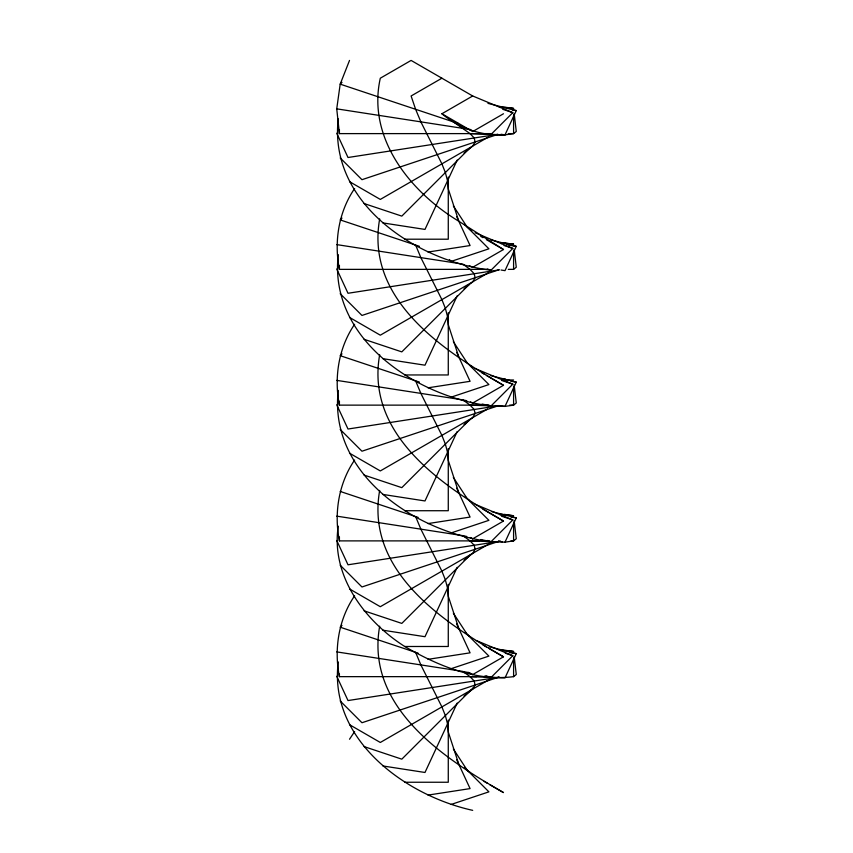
<?xml version="1.0" encoding="UTF-8"?>
<svg xmlns="http://www.w3.org/2000/svg" width="853" height="853" viewBox="0 0 853 853"><rect width="100%" height="100%" fill="white"/><g stroke="black" fill="none" stroke-linecap="round" stroke-linejoin="round"><path stroke-width="1.28" d="M475.121 232.762L512.813 248.426L491.04 270.198C416.573 261.359 328.362 203.067 338.278 118.887M475.121 368.517L512.813 384.191L491.04 405.964C416.573 397.125 328.362 338.833 338.278 254.652M475.121 504.283L512.813 519.946L491.04 541.719C416.573 532.88 328.362 474.599 338.278 390.407M514.188 656.629L516.268 674.52L513.591 676.653C475.249 681.6 437.237 665.383 404.727 646.489C364.839 621.059 330.559 575.711 338.278 526.173M472.69 810.35C404.887 795.359 328.373 739.348 338.278 661.939M379.67 218.901C365.361 299.776 443.283 350.658 503.483 385.289L472.69 403.064L470.408 401.923M379.67 354.667C365.361 435.542 443.283 486.413 503.483 521.044L472.69 538.829L470.408 537.689M379.67 490.432C365.361 571.297 443.283 622.178 503.483 656.81L472.69 674.584L468.137 672.313M379.67 626.187C365.361 707.062 443.283 757.944 503.483 792.576L489.793 784.675M491.157 133.612L339.409 133.612L336.732 108.853L340.187 84.148L349.517 60.424M487.202 269.367L339.409 269.367C333.896 241.783 338.588 211.885 354.624 188.524M483.246 405.132L339.409 405.132C333.896 377.538 338.588 347.651 354.624 324.289M479.29 540.887L339.409 540.887C333.896 513.303 338.588 483.406 354.624 460.044M476.646 676.653L339.409 676.653C333.896 649.069 338.588 619.171 354.624 595.81M457.197 160.044L424.986 229.425L382.922 222.921M488.524 133.601L491.04 134.433L512.813 112.66L472.69 95.984L441.897 113.758C459.596 128.483 481.966 136.192 504.997 134.881L516.268 110.591L487.959 103.373M457.197 295.799L424.986 365.191L382.922 358.686M490.539 239.789L516.268 246.357L504.997 270.646L501.052 270.028M457.197 431.565L424.986 500.956L382.922 494.441M490.539 375.555L516.268 382.123L504.997 406.401L470.046 405.132L462.923 399.897L336.732 380.374M457.197 567.33L424.986 636.711L382.922 630.207M336.732 516.14L462.923 535.663L470.046 540.887L504.997 542.167L516.268 517.878L491.818 511.64M457.197 703.085L424.986 772.477L382.922 765.973M489.249 646.755L516.268 653.643L504.997 677.922L470.046 676.653L462.923 671.418L336.732 651.895M349.517 739.242L354.624 731.565M342 82.336L340.187 84.148L458.36 123.546M342 218.101L340.187 219.914L419.388 246.314M469.854 148.081L401.806 216.118L364.092 203.547M342 353.867L340.187 355.68L419.388 382.08M468.947 284.753L401.806 351.884L364.092 339.313M468.947 420.508L401.806 487.649L364.092 475.078M342 625.388L340.187 627.2L418.13 653.185M470.76 554.461L401.806 623.404L364.092 610.833M473.479 687.497L401.806 759.17L364.092 746.599M484.653 676.109L491.04 677.485L512.813 655.712L476.337 640.55M508.313 269.367L513.591 269.367L516.268 267.234L514.188 249.343M464.011 152.964L472.69 146.087L475.1 141.982L474.204 137.983L470.046 133.612L453.327 121.862M464.011 288.73L472.69 281.853L475.1 277.737L474.204 273.749L470.046 269.367L462.923 264.131L336.732 244.608M464.011 424.485L472.69 417.607L475.1 413.502L474.204 409.504L470.046 405.132M464.011 560.25L472.69 553.373L475.1 549.268L474.204 545.27L470.046 540.887M464.011 696.016L472.69 689.139L475.1 685.023L474.204 681.035L470.046 676.653M441.897 78.209L411.103 95.984L415.614 109.291L420.86 121.862L441.897 163.861L445.362 172.573L447.537 180.857L448.273 188.918L458.807 221.258L503.483 249.524L472.69 267.298L469.267 265.592M503.483 113.758L472.69 131.543L441.897 113.758M488.652 136.864L380.31 199.421L349.517 181.646M488.652 272.629L380.31 335.186L349.517 317.401M487.511 409.056L380.31 470.941L349.517 453.167M489.793 543.5L380.31 606.707L349.517 588.933M489.793 679.255L380.31 742.473L349.517 724.687M497.725 134.433L361.96 179.695L340.187 157.922M498.984 269.783L361.96 315.45L340.187 293.677M451.194 397.135L488.908 384.564L465.311 360.979M498.984 405.538L361.96 451.216L340.187 429.443M451.194 532.901L488.908 520.33L465.311 496.745M498.984 541.303L361.96 586.981L340.187 565.208M451.194 668.667L488.908 656.096L465.311 632.5M498.984 677.069L361.96 722.736L340.187 700.963M451.194 804.422L488.908 791.851L464.405 767.359M502.364 107.595L504.997 107.19L513.591 108.47L508.313 108.47M497.864 134.326L348.003 157.506L336.732 133.217M428.014 252.051L470.078 245.547L456.654 216.641M501.052 243.563L504.997 242.956L513.591 244.225L507.002 244.225M499.176 269.879L348.003 293.272L336.732 268.983M428.014 387.816L470.078 381.312L456.654 352.396M502.364 379.127L504.997 378.711M499.176 405.644L348.003 429.027L336.732 404.748M428.014 523.582L470.078 517.067L456.654 488.161M502.364 514.881L504.997 514.476L513.591 515.745L500.466 514.295M500.487 541.207L348.003 564.793L336.732 540.503M428.014 659.337L470.078 652.833L456.654 623.927M499.176 677.165L348.003 700.558L336.732 676.269M428.014 795.103L470.078 788.598L456.654 759.682M470.046 133.612L504.997 134.881L513.591 133.612L516.268 131.479L514.188 113.577M504.997 542.167L513.591 540.887L516.268 538.765L514.188 520.863M499.922 514.636L504.997 514.476M499.922 650.402L504.997 650.242L513.591 651.511L510.958 651.511M508.313 133.612L513.591 133.612L513.591 115.08M404.727 239.203L448.273 239.203L448.273 177.008M404.727 374.957L448.273 374.957L448.273 312.774M505.68 379.99L513.591 379.99M509.636 405.132L513.591 405.132L516.268 403L514.188 385.098M404.727 510.723L448.273 510.723L448.273 448.529M510.958 540.887L513.591 540.887L513.591 522.367M404.727 646.489L448.273 646.489L448.273 584.294M404.727 782.244L448.273 782.244L448.273 720.06M499.154 106.86L513.591 108.47M501.777 242.913L513.591 244.225M499.154 649.911L513.591 651.511M512.322 109.984L516.268 110.591M336.732 108.853L470.813 129.592M501.052 134.273L504.997 134.881M508.377 245.131L516.268 246.357M511 381.302L516.268 382.123M499.73 405.591L504.997 406.401L513.591 405.132L513.591 386.601M511 517.067L516.268 517.878M498.419 541.143L502.364 541.762M509.689 652.62L516.268 653.643M462.923 399.897L466.762 400.718M482.094 404.034L491.04 405.964L487.266 404.706M462.923 535.663L466.762 536.484M480.815 539.522L491.04 541.719L487.266 540.471M464.203 671.695L469.321 672.793M502.758 109.312L512.813 112.66M504.016 245.493L512.813 248.426M487.266 268.94L491.04 270.198M501.5 380.417L512.813 384.191M501.5 516.182L512.813 519.946M340.187 491.435L418.13 517.419M505.275 653.195L512.813 655.712M486.007 675.811L491.04 677.485M472.69 95.984L411.103 60.424L380.31 78.209C366.801 138.101 410.325 192.021 458.807 221.258M480.676 236.356L482.958 237.667M486.37 239.65L503.483 249.524M481.817 372.772L484.099 374.094M486.37 375.405L503.483 385.289M482.958 509.198L503.483 521.044M470.408 537.507L472.69 538.829M482.958 644.953L486.37 646.937M488.652 648.248L503.483 656.81M470.408 673.273L472.69 674.584M484.099 781.38L487.511 783.353M471.762 230.96L467.135 227.037L453.338 205.882M470.835 365.937L472.69 367.504M468.979 500.125L467.135 498.557L453.338 477.403M468.979 635.89L467.135 634.323L453.338 613.168M469.907 772.434L467.135 770.078L453.338 748.934M464.405 224.307L488.908 248.809L451.194 261.381L449.382 259.557M453.338 341.648L467.135 362.792M415.614 245.056L420.86 257.627L441.897 299.627L445.362 308.338L447.537 316.623L448.273 324.684L458.807 357.023M415.614 380.822L420.86 393.393L441.897 435.393L445.362 444.104L447.537 452.378L448.273 460.439L458.807 492.789M415.614 516.577L420.86 529.148L441.897 571.147L445.362 579.859L447.537 588.144L448.273 596.204L458.807 628.544M415.614 652.342L420.86 664.913L441.897 706.913L445.362 715.624L447.537 723.909L448.273 731.959L458.807 764.309M513.591 250.846L513.591 269.367M513.591 658.132L513.591 676.653M339.409 129.635L339.409 133.612M339.409 265.4L339.409 269.367M339.409 401.166L339.409 405.132M339.409 536.921L339.409 540.887M339.409 674.009L339.409 676.653"/></g></svg>
